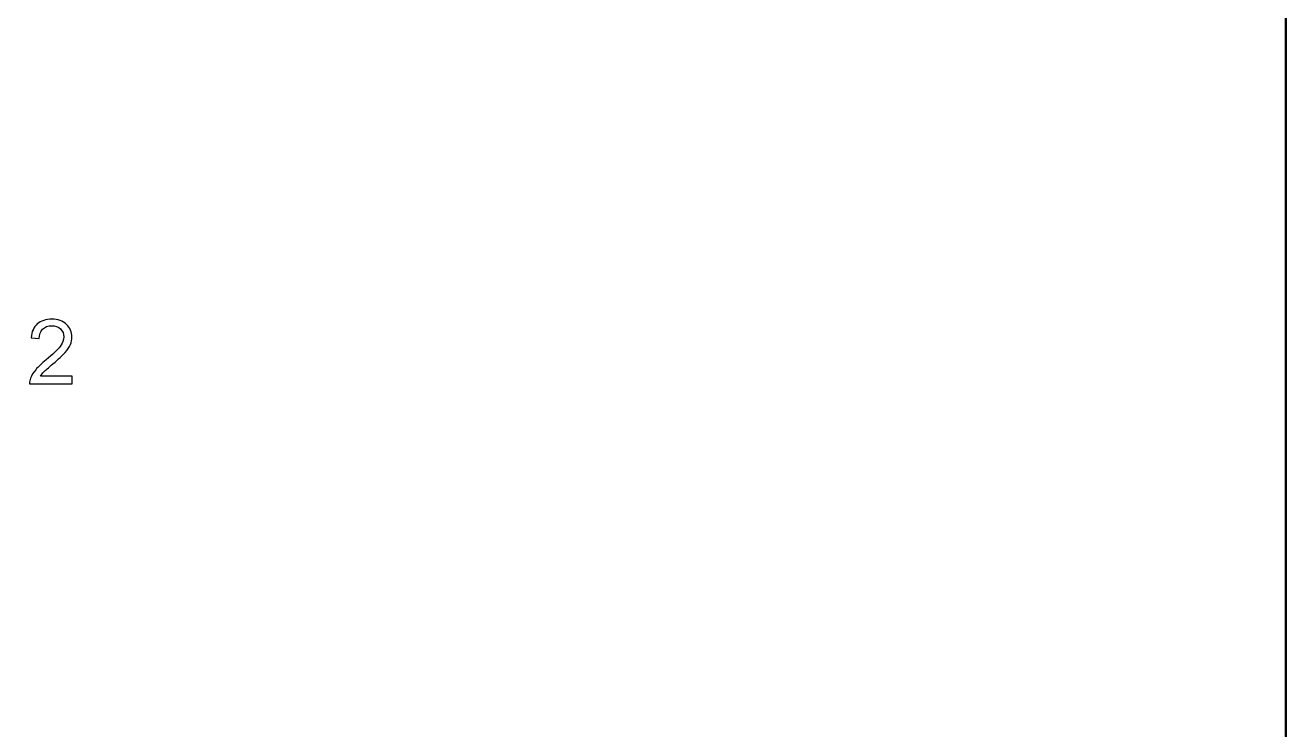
# Model space of a CAD drawing. Header units: millimetres. Extents: x -1478 to 887, y -2742 to 2769.
# Drawn here: x -305 to 887, y -2075 to -1409 of the extents above; entities that cross this region are included whole.
import ezdxf

# ---------------------------------------------------------------- set-up
doc = ezdxf.new("R2010")
doc.units = ezdxf.units.MM
doc.header["$MEASUREMENT"] = 0
doc.layers.add('layer 1', color=7, linetype='Continuous')

msp = doc.modelspace()

# ---------------------------------------------------------------- linework, layer by layer
at = {"layer": 'layer 1', "color": 254, "lineweight": 50}
msp.add_lwpolyline([(-1477.9262, -2741.7131), (886.7568, -2741.7131), (886.7568, 2769.2023), (-1477.9262, 2769.2023), (-1477.9262, -2741.7131)], close=True, dxfattribs=at)
at = {"layer": 'layer 1', "color": 9, "lineweight": 20}
msp.add_open_spline([(886.7568, -2350.939), (886.7568, -2350.939), (-1477.9272, -2350.939), (-1477.9272, -2350.939), (-1477.9272, -2350.939), (-1477.9272, -2350.939), (-1477.9252, -647.5649), (-1477.9252, -647.5649), (-1477.9252, -647.5649), (-1477.9252, -647.5649), (-696.3782, -647.5649), (-696.3782, -647.5649), (-696.3782, -647.5649), (-696.3782, -647.5649), (-696.6877, -1018.2993), (-696.6877, -1018.2993), (-696.6877, -1018.2993), (-696.6877, -1018.2993), (886.7568, -1018.2993), (886.7568, -1018.2993), (886.7568, -1018.2993), (886.7568, -1018.2993), (886.7568, -2350.939), (886.7568, -2350.939)], degree=3, knots=[0, 0, 0, 0, 0.166666667, 0.166666667, 0.166666667, 0.166666667, 0.333333333, 0.333333333, 0.333333333, 0.333333333, 0.5, 0.5, 0.5, 0.5, 0.666666667, 0.666666667, 0.666666667, 0.666666667, 0.833333333, 0.833333333, 0.833333333, 0.833333333, 1, 1, 1, 1], dxfattribs=at)
at = {"layer": 'layer 1', "color": 250}
msp.add_open_spline([(-260.6466, -1740.9306), (-260.6466, -1740.9306), (-260.6466, -1748.0988), (-260.6466, -1748.0988), (-260.6466, -1748.0988), (-260.6466, -1748.0988), (-300.7859, -1748.0988), (-300.7859, -1748.0988), (-300.7859, -1748.0988), (-300.8424, -1746.3032), (-300.5597, -1744.5783), (-299.9234, -1742.9241), (-299.9234, -1742.9241), (-298.9055, -1740.1812), (-297.2654, -1737.4949), (-295.0174, -1734.8369), (-295.0174, -1734.8369), (-292.7552, -1732.193), (-289.5034, -1729.1249), (-285.2618, -1725.6468), (-285.2618, -1725.6468), (-278.6591, -1720.2318), (-274.1913, -1715.9478), (-271.8726, -1712.7808), (-271.8726, -1712.7808), (-269.5539, -1709.6279), (-268.3945, -1706.6305), (-268.3945, -1703.817), (-268.3945, -1703.817), (-268.3945, -1700.862), (-269.4549, -1698.3736), (-271.5616, -1696.3377), (-271.5616, -1696.3377), (-273.6824, -1694.3159), (-276.4394, -1693.2979), (-279.8326, -1693.2979), (-279.8326, -1693.2979), (-283.4238, -1693.2979), (-286.2939, -1694.3724), (-288.443, -1696.5356), (-288.443, -1696.5356), (-290.6062, -1698.6847), (-291.6948, -1701.6679), (-291.7231, -1705.4712), (-291.7231, -1705.4712), (-291.7231, -1705.4712), (-299.3862, -1704.6936), (-299.3862, -1704.6936), (-299.3862, -1704.6936), (-298.8631, -1698.9675), (-296.8837, -1694.6128), (-293.4621, -1691.6154), (-293.4621, -1691.6154), (-290.0406, -1688.6181), (-285.4315, -1687.1194), (-279.6629, -1687.1194), (-279.6629, -1687.1194), (-273.8379, -1687.1194), (-269.2287, -1688.7453), (-265.8355, -1691.9689), (-265.8355, -1691.9689), (-262.4281, -1695.2066), (-260.7315, -1699.2078), (-260.7315, -1703.9866), (-260.7315, -1703.9866), (-260.7315, -1706.4185), (-261.2263, -1708.8079), (-262.2302, -1711.1549), (-262.2302, -1711.1549), (-263.2199, -1713.5018), (-264.8741, -1715.9761), (-267.1786, -1718.5634), (-267.1786, -1718.5634), (-269.4832, -1721.1649), (-273.3148, -1724.7278), (-278.6732, -1729.2522), (-278.6732, -1729.2522), (-283.141, -1733.013), (-286.0111, -1735.5579), (-287.2836, -1736.9011), (-287.2836, -1736.9011), (-288.5561, -1738.2301), (-289.6023, -1739.5733), (-290.4365, -1740.9306), (-290.4365, -1740.9306), (-290.4365, -1740.9306), (-260.6466, -1740.9306), (-260.6466, -1740.9306)], degree=3, knots=[0, 0, 0, 0, 0.045454545, 0.045454545, 0.045454545, 0.045454545, 0.090909091, 0.090909091, 0.090909091, 0.090909091, 0.136363636, 0.136363636, 0.136363636, 0.136363636, 0.181818182, 0.181818182, 0.181818182, 0.181818182, 0.227272727, 0.227272727, 0.227272727, 0.227272727, 0.272727273, 0.272727273, 0.272727273, 0.272727273, 0.318181818, 0.318181818, 0.318181818, 0.318181818, 0.363636364, 0.363636364, 0.363636364, 0.363636364, 0.409090909, 0.409090909, 0.409090909, 0.409090909, 0.454545455, 0.454545455, 0.454545455, 0.454545455, 0.5, 0.5, 0.5, 0.5, 0.545454545, 0.545454545, 0.545454545, 0.545454545, 0.590909091, 0.590909091, 0.590909091, 0.590909091, 0.636363636, 0.636363636, 0.636363636, 0.636363636, 0.681818182, 0.681818182, 0.681818182, 0.681818182, 0.727272727, 0.727272727, 0.727272727, 0.727272727, 0.772727273, 0.772727273, 0.772727273, 0.772727273, 0.818181818, 0.818181818, 0.818181818, 0.818181818, 0.863636364, 0.863636364, 0.863636364, 0.863636364, 0.909090909, 0.909090909, 0.909090909, 0.909090909, 0.954545455, 0.954545455, 0.954545455, 0.954545455, 1, 1, 1, 1], dxfattribs=at)
at = {"layer": 'layer 1', "color": 250, "lineweight": 20}
msp.add_open_spline([(-260.6466, -1740.9306), (-260.6466, -1740.9306), (-260.6466, -1748.0988), (-260.6466, -1748.0988), (-260.6466, -1748.0988), (-260.6466, -1748.0988), (-300.7859, -1748.0988), (-300.7859, -1748.0988), (-300.7859, -1748.0988), (-300.8424, -1746.3032), (-300.5597, -1744.5783), (-299.9234, -1742.9241), (-299.9234, -1742.9241), (-298.9055, -1740.1812), (-297.2654, -1737.4949), (-295.0174, -1734.8369), (-295.0174, -1734.8369), (-292.7552, -1732.193), (-289.5034, -1729.1249), (-285.2618, -1725.6468), (-285.2618, -1725.6468), (-278.6591, -1720.2318), (-274.1913, -1715.9478), (-271.8726, -1712.7808), (-271.8726, -1712.7808), (-269.5539, -1709.6279), (-268.3945, -1706.6305), (-268.3945, -1703.817), (-268.3945, -1703.817), (-268.3945, -1700.862), (-269.4549, -1698.3736), (-271.5616, -1696.3377), (-271.5616, -1696.3377), (-273.6824, -1694.3159), (-276.4394, -1693.2979), (-279.8326, -1693.2979), (-279.8326, -1693.2979), (-283.4238, -1693.2979), (-286.2939, -1694.3724), (-288.443, -1696.5356), (-288.443, -1696.5356), (-290.6062, -1698.6847), (-291.6948, -1701.6679), (-291.7231, -1705.4712), (-291.7231, -1705.4712), (-291.7231, -1705.4712), (-299.3862, -1704.6936), (-299.3862, -1704.6936), (-299.3862, -1704.6936), (-298.8631, -1698.9675), (-296.8837, -1694.6128), (-293.4621, -1691.6154), (-293.4621, -1691.6154), (-290.0406, -1688.6181), (-285.4315, -1687.1194), (-279.6629, -1687.1194), (-279.6629, -1687.1194), (-273.8379, -1687.1194), (-269.2287, -1688.7453), (-265.8355, -1691.9689), (-265.8355, -1691.9689), (-262.4281, -1695.2066), (-260.7315, -1699.2078), (-260.7315, -1703.9866), (-260.7315, -1703.9866), (-260.7315, -1706.4185), (-261.2263, -1708.8079), (-262.2302, -1711.1549), (-262.2302, -1711.1549), (-263.2199, -1713.5018), (-264.8741, -1715.9761), (-267.1786, -1718.5634), (-267.1786, -1718.5634), (-269.4832, -1721.1649), (-273.3148, -1724.7278), (-278.6732, -1729.2522), (-278.6732, -1729.2522), (-283.141, -1733.013), (-286.0111, -1735.5579), (-287.2836, -1736.9011), (-287.2836, -1736.9011), (-288.5561, -1738.2301), (-289.6023, -1739.5733), (-290.4365, -1740.9306), (-290.4365, -1740.9306), (-290.4365, -1740.9306), (-260.6466, -1740.9306), (-260.6466, -1740.9306)], degree=3, knots=[0, 0, 0, 0, 0.045454545, 0.045454545, 0.045454545, 0.045454545, 0.090909091, 0.090909091, 0.090909091, 0.090909091, 0.136363636, 0.136363636, 0.136363636, 0.136363636, 0.181818182, 0.181818182, 0.181818182, 0.181818182, 0.227272727, 0.227272727, 0.227272727, 0.227272727, 0.272727273, 0.272727273, 0.272727273, 0.272727273, 0.318181818, 0.318181818, 0.318181818, 0.318181818, 0.363636364, 0.363636364, 0.363636364, 0.363636364, 0.409090909, 0.409090909, 0.409090909, 0.409090909, 0.454545455, 0.454545455, 0.454545455, 0.454545455, 0.5, 0.5, 0.5, 0.5, 0.545454545, 0.545454545, 0.545454545, 0.545454545, 0.590909091, 0.590909091, 0.590909091, 0.590909091, 0.636363636, 0.636363636, 0.636363636, 0.636363636, 0.681818182, 0.681818182, 0.681818182, 0.681818182, 0.727272727, 0.727272727, 0.727272727, 0.727272727, 0.772727273, 0.772727273, 0.772727273, 0.772727273, 0.818181818, 0.818181818, 0.818181818, 0.818181818, 0.863636364, 0.863636364, 0.863636364, 0.863636364, 0.909090909, 0.909090909, 0.909090909, 0.909090909, 0.954545455, 0.954545455, 0.954545455, 0.954545455, 1, 1, 1, 1], dxfattribs=at)

doc.saveas('drawing.dxf')
